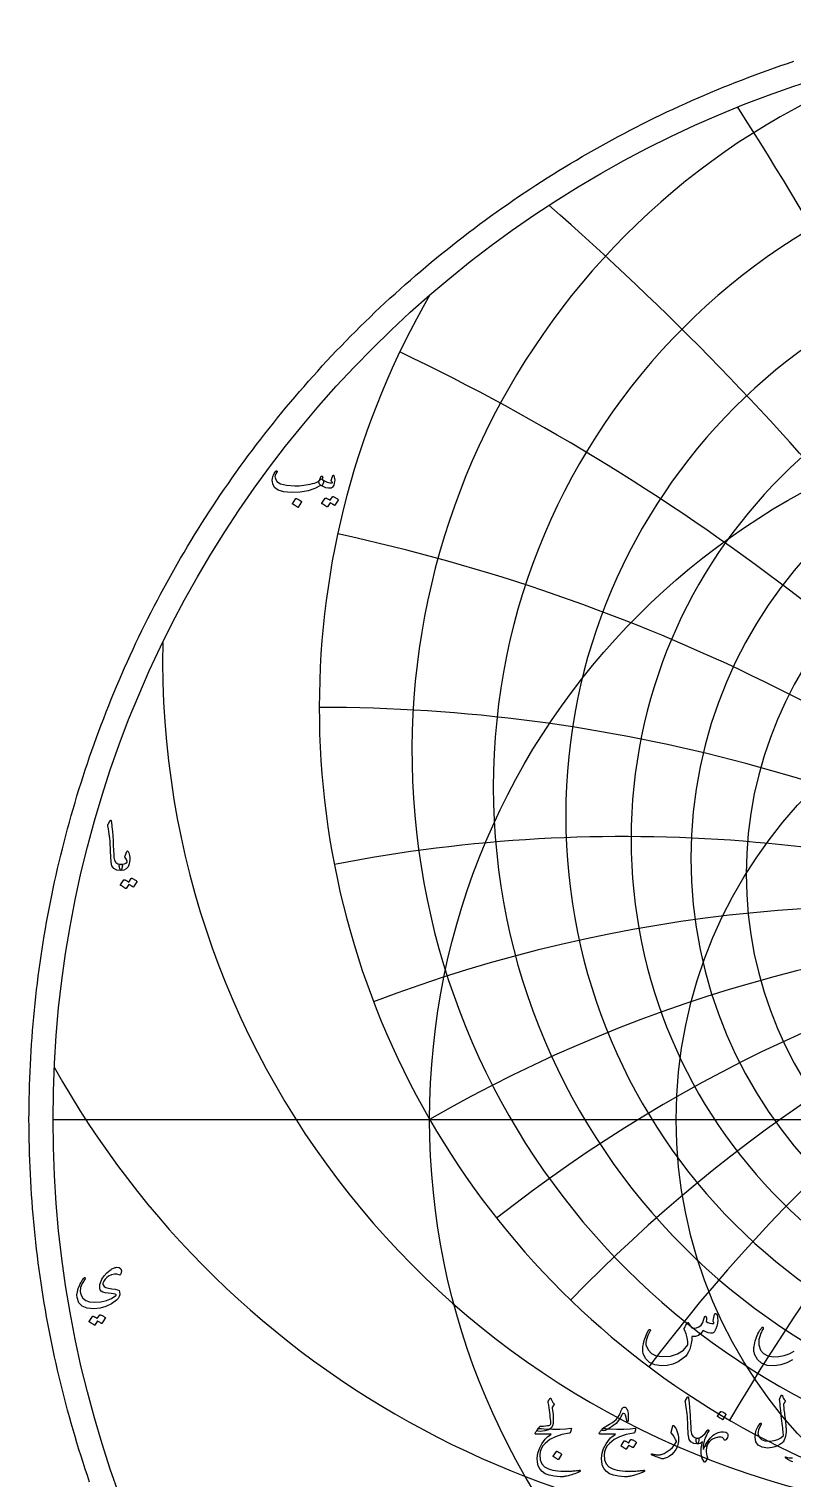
# Model space of a CAD drawing. Header units: millimetres. Extents: x -68 to 68, y -68 to 70.
# Drawn here: x -68.5 to -21.6, y -22.1 to 67 of the extents above; entities that cross this region are included whole.
import ezdxf

# ---------------------------------------------------------------- set-up
doc = ezdxf.new("R2010")
doc.units = ezdxf.units.MM
for name, color, linetype in [('CUT_OUTER', 1, 'Continuous'), ('ENGRAVE', 7, 'Continuous'), ('ENGRAVE_FINE', 8, 'Continuous'), ('TEXT', 5, 'Continuous')]:
    doc.layers.add(name, color=color, linetype=linetype)

msp = doc.modelspace()

# ---------------------------------------------------------------- linework, layer by layer
at = {"layer": 'CUT_OUTER'}
msp.add_lwpolyline([(-64.7505, -22.2756), (-64.8859, -21.8779), (-65.0189, -21.4794), (-65.1495, -21.08), (-65.2776, -20.6799), (-65.4033, -20.2789), (-65.5265, -19.8772), (-65.6472, -19.4748), (-65.7655, -19.0716), (-65.8813, -18.6677), (-65.9946, -18.2632), (-66.1054, -17.8579), (-66.2137, -17.4519), (-66.3196, -17.0453), (-66.4229, -16.6381), (-66.5237, -16.2302), (-66.6221, -15.8217), (-66.7179, -15.4126), (-66.8112, -15.003), (-66.902, -14.5927), (-66.9903, -14.182), (-67.076, -13.7706), (-67.1593, -13.3588), (-67.24, -12.9465), (-67.3181, -12.5337), (-67.3938, -12.1204), (-67.4669, -11.7066), (-67.5374, -11.2924), (-67.6055, -10.8778), (-67.6709, -10.4628), (-67.7339, -10.0474), (-67.7942, -9.6316), (-67.8521, -9.2154), (-67.9073, -8.7989), (-67.96, -8.3821), (-68.0102, -7.9649), (-68.0578, -7.5475), (-68.1028, -7.1297), (-68.1453, -6.7117), (-68.1852, -6.2935), (-68.2225, -5.875), (-68.2573, -5.4563), (-68.2895, -5.0373), (-68.3191, -4.6182), (-68.3461, -4.1989), (-68.3706, -3.7795), (-68.3925, -3.3599), (-68.4118, -2.9402), (-68.4286, -2.5204), (-68.4428, -2.1005), (-68.4544, -1.6805), (-68.4634, -1.2604), (-68.4698, -0.8403), (-68.4737, -0.4202), (-68.475, 0), (-68.4737, 0.4202), (-68.4698, 0.8403), (-68.4634, 1.2604), (-68.4544, 1.6805), (-68.4428, 2.1005), (-68.4286, 2.5204), (-68.4118, 2.9402), (-68.3925, 3.3599), (-68.3706, 3.7795), (-68.3461, 4.1989), (-68.3191, 4.6182), (-68.2895, 5.0373), (-68.2573, 5.4563), (-68.2225, 5.875), (-68.1852, 6.2935), (-68.1453, 6.7117), (-68.1028, 7.1297), (-68.0578, 7.5475), (-68.0102, 7.9649), (-67.96, 8.3821), (-67.9073, 8.7989), (-67.8521, 9.2154), (-67.7942, 9.6316), (-67.7339, 10.0474), (-67.6709, 10.4628), (-67.6055, 10.8778), (-67.5374, 11.2924), (-67.4669, 11.7066), (-67.3938, 12.1204), (-67.3181, 12.5337), (-67.24, 12.9465), (-67.1593, 13.3588), (-67.076, 13.7706), (-66.9903, 14.182), (-66.902, 14.5927), (-66.8112, 15.003), (-66.7179, 15.4126), (-66.6221, 15.8217), (-66.5237, 16.2302), (-66.4229, 16.6381), (-66.3196, 17.0453), (-66.2137, 17.4519), (-66.1054, 17.8579), (-65.9946, 18.2632), (-65.8813, 18.6677), (-65.7655, 19.0716), (-65.6472, 19.4748), (-65.5265, 19.8772), (-65.4033, 20.2789), (-65.2776, 20.6799), (-65.1495, 21.08), (-65.0189, 21.4794), (-64.8859, 21.8779), (-64.7505, 22.2756), (-64.6126, 22.6725), (-64.4722, 23.0685), (-64.3295, 23.4637), (-64.1843, 23.858), (-64.0367, 24.2513), (-63.8867, 24.6438), (-63.7343, 25.0354), (-63.5795, 25.4259), (-63.4222, 25.8156), (-63.2627, 26.2042), (-63.1007, 26.5919), (-62.9363, 26.9786), (-62.7696, 27.3643), (-62.6005, 27.7489), (-62.4291, 28.1325), (-62.2553, 28.515), (-62.0791, 28.8965), (-61.9007, 29.2768), (-61.7199, 29.6561), (-61.5367, 30.0342), (-61.3513, 30.4113), (-61.1635, 30.7871), (-60.9735, 31.1618), (-60.7811, 31.5354), (-60.5865, 31.9077), (-60.3896, 32.2789), (-60.1904, 32.6488), (-59.9889, 33.0175), (-59.7852, 33.385), (-59.5792, 33.7512), (-59.371, 34.1161), (-59.1605, 34.4798), (-58.9479, 34.8421), (-58.733, 35.2032), (-58.5159, 35.5629), (-58.2965, 35.9213), (-58.075, 36.2783), (-57.8513, 36.634), (-57.6255, 36.9882), (-57.3974, 37.3411), (-57.1672, 37.6926), (-56.9349, 38.0427), (-56.7004, 38.3913), (-56.4638, 38.7385), (-56.225, 39.0842), (-55.9841, 39.4285), (-55.7411, 39.7712), (-55.4961, 40.1125), (-55.2489, 40.4523), (-54.9996, 40.7905), (-54.7483, 41.1272), (-54.4949, 41.4624), (-54.2395, 41.796), (-53.982, 42.128), (-53.7225, 42.4584), (-53.461, 42.7873), (-53.1974, 43.1145), (-52.9319, 43.4401), (-52.6644, 43.764), (-52.3948, 44.0864), (-52.1233, 44.407), (-51.8499, 44.726), (-51.5745, 45.0433), (-51.2971, 45.3589), (-51.0178, 45.6728), (-50.7366, 45.985), (-50.4535, 46.2954), (-50.1685, 46.6042), (-49.8816, 46.9111), (-49.5928, 47.2163), (-49.3022, 47.5197), (-49.0097, 47.8213), (-48.7153, 48.1211), (-48.4191, 48.4191), (-48.1211, 48.7153), (-47.8213, 49.0097), (-47.5197, 49.3022), (-47.2163, 49.5928), (-46.9111, 49.8816), (-46.6042, 50.1685), (-46.2954, 50.4535), (-45.985, 50.7366), (-45.6728, 51.0178), (-45.3589, 51.2971), (-45.0433, 51.5745), (-44.726, 51.8499), (-44.407, 52.1233), (-44.0864, 52.3948), (-43.764, 52.6644), (-43.4401, 52.9319), (-43.1145, 53.1974), (-42.7873, 53.461), (-42.4584, 53.7225), (-42.128, 53.982), (-41.796, 54.2395), (-41.4624, 54.4949), (-41.1272, 54.7483), (-40.7905, 54.9996), (-40.4523, 55.2489), (-40.1125, 55.4961), (-39.7712, 55.7411), (-39.4285, 55.9841), (-39.0842, 56.225), (-38.7385, 56.4638), (-38.3913, 56.7004), (-38.0427, 56.9349), (-37.6926, 57.1672), (-37.3411, 57.3974), (-36.9882, 57.6255), (-36.634, 57.8513), (-36.2783, 58.075), (-35.9213, 58.2965), (-35.5629, 58.5159), (-35.2032, 58.733), (-34.8421, 58.9479), (-34.4798, 59.1605), (-34.1161, 59.371), (-33.7512, 59.5792), (-33.385, 59.7852), (-33.0175, 59.9889), (-32.6488, 60.1904), (-32.2789, 60.3896), (-31.9077, 60.5865), (-31.5354, 60.7811), (-31.1618, 60.9735), (-30.7871, 61.1635), (-30.4113, 61.3513), (-30.0342, 61.5367), (-29.6561, 61.7199), (-29.2768, 61.9007), (-28.8965, 62.0791), (-28.515, 62.2553), (-28.1325, 62.4291), (-27.7489, 62.6005), (-27.3643, 62.7696), (-26.9786, 62.9363), (-26.5919, 63.1007), (-26.2042, 63.2627), (-25.8156, 63.4222), (-25.4259, 63.5795), (-25.0354, 63.7343), (-24.6438, 63.8867), (-24.2513, 64.0367), (-23.858, 64.1843), (-23.4637, 64.3295), (-23.0685, 64.4722), (-22.6725, 64.6126), (-22.2756, 64.7505), (-21.8779, 64.8859), (-21.4794, 65.0189)], dxfattribs=at)
at = {"layer": 'ENGRAVE'}
msp.add_lwpolyline([(-67, 0), (0, 0)], dxfattribs=at)
for radius in [67, 43.8575, 28.7086]:
    msp.add_circle((0, 0), radius, dxfattribs=at)
for centre, radius, start, end in [((0, 22.5941), 44.9406, 105.294428, 270), ((0, 20.419), 39.9456, 90, 270), ((0, 18.6621), 35.4974, 90, 270), ((0, 25.3211), 50.6423, 149.977264, 270), ((0, 17.2293), 31.4794, 90, 270), ((0, 16.053), 27.8045, 90, 270), ((0, 15.0836), 24.4058, 90, 270), ((-7.5628, 28.2249), 52.7003, 178.827542, 260.69895), ((0, -75.9634), 87.715, 90, 120), ((0, -75.9634), 87.715, 90, 120), ((-17.6962, 30.6508), 56.357, 209.134376, 274.631503)]:
    msp.add_arc(centre, radius, start, end, dxfattribs=at)
at = {"layer": 'ENGRAVE_FINE'}
for centre, radius, start, end in [((-240.9949, -75.9634), 256.4614, 20, 32.594786), ((-240.9949, -75.9634), 256.4614, 20, 32.594786), ((-151.9268, -75.9634), 175.43, 30, 48.866835), ((-151.9268, -75.9634), 175.43, 30, 48.866835), ((-104.5346, -75.9634), 136.4603, 40, 64.455888), ((-104.5346, -75.9634), 136.4603, 40, 64.455888), ((-73.6016, -75.9634), 114.5038, 50, 77.85344), ((-73.6016, -75.9634), 114.5038, 50, 77.85344), ((-50.6423, -75.9634), 101.2845, 60, 90), ((-50.6423, -75.9634), 101.2845, 60, 90), ((-31.9256, -75.9634), 93.3443, 70, 100.985998), ((-31.9256, -75.9634), 93.3443, 70, 100.985998), ((-15.4665, -75.9634), 89.0681, 80, 110.939448), ((-15.4665, -75.9634), 89.0681, 80, 110.939448), ((15.4665, -75.9634), 89.0681, 100, 128.303856), ((15.4665, -75.9634), 89.0681, 100, 128.303856), ((31.9256, -75.9634), 93.3443, 110, 135.976479), ((31.9256, -75.9634), 93.3443, 110, 135.976479), ((50.6423, -75.9634), 101.2845, 120, 143.130102), ((50.6423, -75.9634), 101.2845, 120, 143.130102), ((73.6016, -75.9634), 114.5038, 130, 149.86387), ((73.6016, -75.9634), 114.5038, 130, 149.86387)]:
    msp.add_arc(centre, radius, start, end, dxfattribs=at)
at = {"layer": 'TEXT'}
for points in [[(-50.4582, 39.3287), (-50.454, 39.3265), (-50.4502, 39.3244), (-50.4466, 39.3223), (-50.4433, 39.3201), (-50.4399, 39.3177), (-50.4363, 39.3148), (-50.4325, 39.3114), (-50.4284, 39.3074), (-50.394, 39.2669), (-50.3804, 39.2094), (-50.3876, 39.1349), (-50.4156, 39.0434), (-50.4414, 38.9877), (-50.4677, 38.9529), (-50.4946, 38.9388), (-50.522, 38.9454), (-50.5359, 38.9521), (-50.5476, 38.955), (-50.5572, 38.9542), (-50.5646, 38.9497), (-50.9138, 38.7586), (-51.3311, 38.6239), (-51.8165, 38.5457), (-52.37, 38.5239), (-52.8177, 38.5622), (-53.1556, 38.6644), (-53.384, 38.8305), (-53.5027, 39.0604), (-53.521, 39.169), (-53.525, 39.2776), (-53.5146, 39.3861), (-53.4899, 39.4947), (-53.4561, 39.5908), (-53.4143, 39.6789), (-53.3646, 39.759), (-53.3068, 39.8311), (-53.2959, 39.8402), (-53.2844, 39.846), (-53.2725, 39.8487), (-53.26, 39.8481), (-53.2483, 39.8431), (-53.2387, 39.8364), (-53.2312, 39.8282), (-53.2259, 39.8183), (-53.2235, 39.8088), (-53.2248, 39.797), (-53.2299, 39.7832), (-53.2387, 39.7672), (-53.3004, 39.6768), (-53.3409, 39.5884), (-53.36, 39.5022), (-53.3579, 39.4181), (-53.2568, 39.2073), (-53.0215, 39.0561), (-52.6521, 38.9646), (-52.1486, 38.9327), (-52.0104, 38.9348), (-51.8724, 38.9412), (-51.7346, 38.9518), (-51.5972, 38.9667), (-51.4608, 38.9859), (-51.3263, 39.0093), (-51.1936, 39.037), (-51.0628, 39.0689), (-50.9359, 39.1051), (-50.8318, 39.1413), (-50.7506, 39.1775), (-50.6924, 39.2137), (-50.6699, 39.2328), (-50.6492, 39.2563), (-50.6305, 39.2839), (-50.6136, 39.3159), (-50.5977, 39.3515), (-50.5822, 39.3904), (-50.5669, 39.4324), (-50.5518, 39.4777), (-50.546, 39.4915), (-50.5369, 39.5032), (-50.5247, 39.5128), (-50.5093, 39.5203), (-50.4928, 39.5243), (-50.4773, 39.5235), (-50.4629, 39.5179), (-50.4496, 39.5075), (-50.439, 39.4931), (-50.4326, 39.4756), (-50.4305, 39.4548), (-50.4326, 39.4308)], [(-50.5859, 38.988), (-50.6322, 39.0319), (-50.6562, 39.087), (-50.6578, 39.1533), (-50.637, 39.2307), (-50.592, 39.3002), (-50.5508, 39.3425), (-50.5132, 39.3577), (-50.4794, 39.3457), (-50.3198, 39.24), (-50.1601, 39.1658), (-50.0004, 39.1229), (-49.8407, 39.1115), (-49.8351, 39.1126), (-49.8312, 39.1158), (-49.8288, 39.1211), (-49.828, 39.1285), (-49.832, 39.1426), (-49.8439, 39.1637), (-49.8639, 39.1916), (-49.8918, 39.2265), (-49.8972, 39.2371), (-49.9004, 39.2478), (-49.9014, 39.2584), (-49.9004, 39.269), (-49.7982, 39.5628), (-49.7934, 39.574), (-49.7875, 39.582), (-49.7806, 39.5868), (-49.7726, 39.5884), (-49.7646, 39.5871), (-49.7577, 39.5831), (-49.7519, 39.5764), (-49.7471, 39.5671), (-49.7151, 39.4716), (-49.696, 39.3766), (-49.6896, 39.2821), (-49.696, 39.1881), (-49.7167, 39.0713), (-49.7449, 38.9763), (-49.7806, 38.9031), (-49.8237, 38.8518), (-49.8564, 38.8235), (-49.8865, 38.8028), (-49.9139, 38.7895), (-49.9387, 38.7836), (-50.0813, 38.7804), (-50.2367, 38.8134), (-50.4049, 38.8826), (-50.5859, 38.988)], [(-52.072, 38.1449), (-52.0666, 38.1502), (-52.0592, 38.1534), (-52.0496, 38.1545), (-52.0379, 38.1534), (-51.9551, 38.1199), (-51.8772, 38.0789), (-51.804, 38.0305), (-51.7356, 37.9746), (-51.7289, 37.9661), (-51.726, 37.9576), (-51.7268, 37.949), (-51.7313, 37.9405), (-51.9314, 37.6169), (-51.9389, 37.6092), (-51.9485, 37.6073), (-51.9602, 37.6113), (-51.974, 37.6212), (-51.986, 37.6297), (-52.0049, 37.6425), (-52.0307, 37.6595), (-52.0634, 37.6808), (-52.1036, 37.7063), (-52.1518, 37.7361), (-52.208, 37.7702), (-52.2721, 37.8085), (-52.2806, 37.8149), (-52.2849, 37.8213), (-52.2849, 37.8277), (-52.2806, 37.8341)], [(-49.828, 38.2641), (-49.8226, 38.2695), (-49.8152, 38.2727), (-49.8056, 38.2737), (-49.7939, 38.2727), (-49.752, 38.257), (-49.7114, 38.2397), (-49.6721, 38.2208), (-49.6342, 38.2003), (-49.5974, 38.1779), (-49.5613, 38.1534), (-49.526, 38.1268), (-49.4916, 38.0981), (-49.4849, 38.0893), (-49.482, 38.08), (-49.4828, 38.0701), (-49.4873, 38.0598), (-49.6917, 37.7361), (-49.6973, 37.7319), (-49.7055, 37.7319), (-49.7165, 37.7361), (-49.73, 37.7447), (-49.7393, 37.7525), (-49.7545, 37.7633), (-49.7755, 37.777), (-49.8024, 37.7936), (-49.8354, 37.8134), (-49.8748, 37.8367), (-49.9206, 37.8635), (-49.9727, 37.8937), (-50.1345, 37.6425), (-50.142, 37.6347), (-50.1516, 37.6329), (-50.1633, 37.6369), (-50.1771, 37.6467), (-50.1891, 37.6552), (-50.208, 37.668), (-50.2338, 37.685), (-50.2665, 37.7063), (-50.3067, 37.7319), (-50.3549, 37.7617), (-50.4111, 37.7958), (-50.4752, 37.8341), (-50.4818, 37.8405), (-50.4848, 37.8468), (-50.484, 37.8532), (-50.4794, 37.8596), (-50.2708, 38.1705), (-50.2655, 38.1758), (-50.258, 38.179), (-50.2484, 38.18), (-50.2367, 38.179), (-50.2011, 38.1674), (-50.1665, 38.154), (-50.1329, 38.1387), (-50.1005, 38.1215), (-50.0691, 38.1027), (-50.0387, 38.0826), (-50.0095, 38.0612), (-49.9813, 38.0385)], [(-63.4792, 18.3599), (-63.4709, 18.3727), (-63.4632, 18.3812), (-63.456, 18.3855), (-63.4493, 18.3855), (-63.4392, 18.3799), (-63.4302, 18.3631), (-63.4222, 18.3352), (-63.4153, 18.296), (-63.3802, 17.978), (-63.3514, 17.6839), (-63.3291, 17.4138), (-63.3131, 17.1677), (-63.3028, 16.9571), (-63.2934, 16.7685), (-63.2847, 16.6016), (-63.2769, 16.4566), (-63.2701, 16.3333), (-63.2647, 16.2319), (-63.2605, 16.1524), (-63.2577, 16.0946), (-63.2199, 15.9216), (-63.1364, 15.7944), (-63.007, 15.713), (-62.8319, 15.6773), (-62.7832, 15.6646), (-62.7521, 15.6347), (-62.7385, 15.5879), (-62.7425, 15.524), (-62.7625, 15.4234), (-62.784, 15.3516), (-62.8072, 15.3085), (-62.8319, 15.2941), (-63.0784, 15.3266), (-63.2599, 15.424), (-63.3764, 15.5863), (-63.4281, 15.8136), (-63.4362, 15.9223), (-63.4435, 16.0313), (-63.45, 16.1405), (-63.4557, 16.25), (-63.4609, 16.3598), (-63.4658, 16.4699), (-63.4705, 16.5802), (-63.4749, 16.6907), (-63.4829, 16.9017), (-63.4941, 17.0915), (-63.5084, 17.2604), (-63.526, 17.4082), (-63.5468, 17.5502), (-63.5707, 17.7015), (-63.5978, 17.8621), (-63.6282, 18.032), (-63.6322, 18.0626), (-63.6314, 18.0906), (-63.6258, 18.1159), (-63.6154, 18.1385)], [(-62.5764, 16.1926), (-62.4572, 16.4566), (-62.4397, 16.4856), (-62.421, 16.4959), (-62.4013, 16.4877), (-62.3806, 16.4608), (-62.3423, 16.3803), (-62.3124, 16.2963), (-62.2912, 16.2089), (-62.2784, 16.118), (-62.2744, 16.0232), (-62.2794, 15.9238), (-62.2936, 15.8198), (-62.3167, 15.7114), (-62.3872, 15.5288), (-62.4966, 15.3984), (-62.6448, 15.3202), (-62.8319, 15.2941), (-62.8535, 15.3077), (-62.8756, 15.3484), (-62.8982, 15.4163), (-62.9213, 15.5113), (-62.928, 15.5621), (-62.9267, 15.6039), (-62.9174, 15.6366), (-62.9001, 15.6603), (-62.8862, 15.6693), (-62.8703, 15.6752), (-62.8522, 15.6779), (-62.8319, 15.6773), (-62.714, 15.6811), (-62.6116, 15.705), (-62.5246, 15.7492), (-62.453, 15.8136), (-62.4498, 15.8186), (-62.4487, 15.8253), (-62.4498, 15.8335), (-62.453, 15.8434), (-62.4697, 15.9035), (-62.4945, 15.9647), (-62.5272, 16.027), (-62.5679, 16.0904), (-62.5812, 16.1143), (-62.5871, 16.1393), (-62.5855, 16.1654), (-62.5764, 16.1926)], [(-62.1975, 14.8129), (-62.1922, 14.8183), (-62.1847, 14.8215), (-62.1751, 14.8225), (-62.1634, 14.8215), (-62.1215, 14.8058), (-62.0809, 14.7885), (-62.0417, 14.7696), (-62.0037, 14.7491), (-61.9669, 14.7267), (-61.9308, 14.7022), (-61.8956, 14.6756), (-61.8611, 14.6469), (-61.8544, 14.6381), (-61.8515, 14.6288), (-61.8523, 14.6189), (-61.8568, 14.6086), (-62.0612, 14.2849), (-62.0668, 14.2807), (-62.0751, 14.2807), (-62.086, 14.2849), (-62.0995, 14.2935), (-62.1089, 14.3013), (-62.124, 14.3121), (-62.1451, 14.3258), (-62.1719, 14.3424), (-62.2049, 14.3623), (-62.2443, 14.3855), (-62.2901, 14.4123), (-62.3423, 14.4425), (-62.5041, 14.1913), (-62.5115, 14.1835), (-62.5211, 14.1817), (-62.5328, 14.1857), (-62.5466, 14.1955), (-62.5586, 14.204), (-62.5775, 14.2168), (-62.6033, 14.2338), (-62.6361, 14.2551), (-62.6762, 14.2807), (-62.7244, 14.3105), (-62.7806, 14.3446), (-62.8447, 14.3829), (-62.8514, 14.3893), (-62.8543, 14.3957), (-62.8535, 14.402), (-62.849, 14.4084), (-62.6403, 14.7193), (-62.635, 14.7246), (-62.6275, 14.7278), (-62.618, 14.7288), (-62.6063, 14.7278), (-62.5706, 14.7162), (-62.536, 14.7028), (-62.5025, 14.6875), (-62.47, 14.6703), (-62.4386, 14.6515), (-62.4083, 14.6314), (-62.379, 14.61), (-62.3508, 14.5873)], [(-62.936, -9.5508), (-63.0739, -9.5048), (-63.2277, -9.5029), (-63.3975, -9.5452), (-63.5832, -9.6317), (-63.7011, -9.7142), (-63.7993, -9.8127), (-63.8778, -9.9271), (-63.9367, -10.0575), (-63.9425, -10.0836), (-63.9431, -10.1107), (-63.9383, -10.139), (-63.9281, -10.1682), (-63.8606, -10.2592), (-63.7472, -10.3279), (-63.588, -10.3742), (-63.3831, -10.3982), (-63.1809, -10.4197), (-63.034, -10.4588), (-62.9424, -10.5155), (-62.9062, -10.5898), (-62.9022, -10.7452), (-62.9328, -10.8836), (-62.998, -11.0049), (-63.0978, -11.1093), (-63.4148, -11.3256), (-63.7525, -11.485), (-64.111, -11.5875), (-64.4902, -11.633), (-64.9043, -11.6043), (-65.2141, -11.4797), (-65.4195, -11.2594), (-65.5207, -10.9432), (-65.5265, -10.7697), (-65.5015, -10.5813), (-65.4456, -10.3779), (-65.3589, -10.1597), (-65.3287, -10.099), (-65.2976, -10.0405), (-65.2658, -9.9841), (-65.2332, -9.9298), (-65.1996, -9.8774), (-65.1646, -9.8265), (-65.1283, -9.7773), (-65.0906, -9.7296), (-65.0704, -9.71), (-65.0523, -9.702), (-65.0363, -9.7057), (-65.0225, -9.7211), (-65.0148, -9.7403), (-65.0129, -9.7595), (-65.0169, -9.7786), (-65.0267, -9.7978), (-65.2018, -10.0799), (-65.3056, -10.3343), (-65.3381, -10.561), (-65.2992, -10.7601), (-65.1742, -10.9698), (-64.9905, -11.1178), (-64.7484, -11.204), (-64.4476, -11.2285), (-64.0623, -11.1979), (-63.7152, -11.1188), (-63.4065, -10.9914), (-63.1361, -10.8155), (-63.1199, -10.8006), (-63.1138, -10.7856), (-63.1178, -10.7707), (-63.1319, -10.7558), (-63.1891, -10.7282), (-63.2884, -10.7047), (-63.4297, -10.6856), (-63.6131, -10.6707), (-63.7996, -10.6478), (-63.942, -10.6047), (-64.0402, -10.5413), (-64.0942, -10.4578), (-64.1192, -10.3596), (-64.1261, -10.2566), (-64.115, -10.1488), (-64.0857, -10.0362), (-63.9907, -9.8151), (-63.859, -9.6115), (-63.6905, -9.4255), (-63.4853, -9.257), (-63.4308, -9.2171), (-63.3778, -9.1825), (-63.3264, -9.1532), (-63.2767, -9.1293), (-63.2288, -9.1104), (-63.183, -9.0963), (-63.1393, -9.0869), (-63.0978, -9.0824), (-62.9355, -9.0976), (-62.836, -9.1686), (-62.7992, -9.2956), (-62.8253, -9.4784), (-62.845, -9.5277), (-62.87, -9.5561), (-62.9004, -9.5639), (-62.936, -9.5508)], [(-64.1283, -12.0077), (-64.123, -12.0024), (-64.1155, -11.9992), (-64.1059, -11.9981), (-64.0942, -11.9992), (-64.0523, -12.0149), (-64.0117, -12.0322), (-63.9725, -12.0511), (-63.9345, -12.0716), (-63.8977, -12.0939), (-63.8616, -12.1184), (-63.8264, -12.145), (-63.7919, -12.1738), (-63.7852, -12.1826), (-63.7823, -12.1919), (-63.7831, -12.2017), (-63.7876, -12.2121), (-63.992, -12.5357), (-63.9976, -12.54), (-64.0059, -12.54), (-64.0168, -12.5357), (-64.0303, -12.5272), (-64.0397, -12.5193), (-64.0548, -12.5086), (-64.0758, -12.4949), (-64.1027, -12.4782), (-64.1357, -12.4584), (-64.1751, -12.4351), (-64.2209, -12.4084), (-64.2731, -12.3782), (-64.4349, -12.6294), (-64.4423, -12.6371), (-64.4519, -12.639), (-64.4636, -12.635), (-64.4774, -12.6251), (-64.4894, -12.6166), (-64.5083, -12.6038), (-64.5341, -12.5868), (-64.5669, -12.5655), (-64.607, -12.54), (-64.6552, -12.5102), (-64.7114, -12.4761), (-64.7755, -12.4378), (-64.7822, -12.4314), (-64.7851, -12.425), (-64.7843, -12.4186), (-64.7798, -12.4122), (-64.5711, -12.1014), (-64.5658, -12.0961), (-64.5583, -12.0929), (-64.5488, -12.0918), (-64.5371, -12.0929), (-64.5014, -12.1045), (-64.4668, -12.1179), (-64.4333, -12.1332), (-64.4008, -12.1504), (-64.3694, -12.1691), (-64.3391, -12.1892), (-64.3098, -12.2106), (-64.2816, -12.2334)], [(-26.3521, -11.9768), (-26.3428, -11.9535), (-26.3308, -11.9369), (-26.3162, -11.9269), (-26.2989, -11.9236), (-26.2766, -11.9262), (-26.2576, -11.9342), (-26.242, -11.9475), (-26.2297, -11.9661), (-26.1994, -12.0327), (-26.1778, -12.1152), (-26.1648, -12.2136), (-26.1605, -12.3281), (-26.1721, -12.515), (-26.2071, -12.6927), (-26.2653, -12.861), (-26.3468, -13.02), (-26.3747, -13.0583), (-26.4053, -13.0879), (-26.4386, -13.1088), (-26.4745, -13.1211), (-26.6046, -13.1295), (-26.7446, -13.1065), (-26.8947, -13.0523), (-27.0547, -12.9668), (-27.1894, -13.1514), (-27.3487, -13.2742), (-27.5327, -13.3351), (-27.7413, -13.3341), (-27.7481, -13.4463), (-27.7579, -13.5543), (-27.7707, -13.6579), (-27.7865, -13.7572), (-27.8053, -13.8528), (-27.8271, -13.9455), (-27.8519, -14.0351), (-27.8797, -14.1218), (-27.9442, -14.2781), (-28.0314, -14.4225), (-28.1411, -14.5549), (-28.2735, -14.6753), (-28.5833, -14.8816), (-28.9109, -15.0266), (-29.2566, -15.1105), (-29.6202, -15.1331), (-30.0297, -15.0775), (-30.3533, -14.9322), (-30.5912, -14.697), (-30.7432, -14.372), (-30.7639, -14.2549), (-30.7672, -14.1165), (-30.7532, -13.9568), (-30.7219, -13.7758), (-30.6717, -13.5776), (-30.6008, -13.3713), (-30.5094, -13.1571), (-30.3973, -12.9349), (-30.3883, -12.9209), (-30.3773, -12.9109), (-30.3643, -12.9049), (-30.3494, -12.9029), (-30.3344, -12.9043), (-30.3214, -12.9082), (-30.3104, -12.9149), (-30.3015, -12.9242), (-30.2955, -12.9379), (-30.2935, -12.9522), (-30.2955, -12.9671), (-30.3015, -12.9828), (-30.4438, -13.2785), (-30.5356, -13.5217), (-30.5769, -13.7123), (-30.5676, -13.8503), (-30.4332, -14.1547), (-30.2216, -14.3759), (-29.9329, -14.514), (-29.5669, -14.5689), (-29.0553, -14.5363), (-28.6222, -14.4066), (-28.2676, -14.1797), (-27.9915, -13.8557), (-27.9924, -13.6421), (-28.0274, -13.4166), (-28.0962, -13.179), (-28.199, -12.9295), (-28.212, -12.9043), (-28.219, -12.8816), (-28.22, -12.8617), (-28.215, -12.8444), (-28.1864, -12.785), (-28.1591, -12.7293), (-28.1332, -12.6772), (-28.1085, -12.6288), (-28.0853, -12.5847), (-28.0633, -12.5456), (-28.0427, -12.5115), (-28.0234, -12.4824), (-28.0124, -12.4701), (-28.0008, -12.4651), (-27.9885, -12.4675), (-27.9755, -12.4771), (-27.9688, -12.4844), (-27.9595, -12.4957), (-27.9475, -12.511), (-27.9329, -12.5303), (-27.9163, -12.5536), (-27.8983, -12.5809), (-27.879, -12.6122), (-27.8584, -12.6474), (-27.8165, -12.7153), (-27.7812, -12.7645), (-27.7526, -12.7951), (-27.7306, -12.8071), (-27.5923, -12.8188), (-27.4539, -12.7951), (-27.3155, -12.7363), (-27.1771, -12.6421), (-27.1269, -12.5796), (-27.0773, -12.4771), (-27.0284, -12.3347), (-26.9802, -12.1524), (-26.9755, -12.1351), (-26.9669, -12.1205), (-26.9542, -12.1085), (-26.9376, -12.0992), (-26.9219, -12.0932), (-26.907, -12.0912), (-26.8927, -12.0932), (-26.879, -12.0992), (-26.8587, -12.1325), (-26.8511, -12.195), (-26.8561, -12.2868), (-26.8737, -12.4079), (-26.7663, -12.4738), (-26.6515, -12.517), (-26.5294, -12.5377), (-26.4, -12.5357), (-26.4017, -12.4967), (-26.4067, -12.4651), (-26.415, -12.4409), (-26.4266, -12.4239), (-26.4399, -12.4079), (-26.4479, -12.392), (-26.4506, -12.376), (-26.4479, -12.36)], [(-36.4131, -18.646), (-36.422, -18.5312), (-36.4326, -18.4105), (-36.4449, -18.2837), (-36.459, -18.151), (-36.4751, -18.0118), (-36.4934, -17.8656), (-36.514, -17.7124), (-36.5369, -17.5522), (-36.5848, -17.3885), (-36.5853, -17.3671), (-36.5828, -17.3466), (-36.5773, -17.3272), (-36.5688, -17.3087), (-36.5637, -17.2992), (-36.5563, -17.2867), (-36.5467, -17.2713), (-36.5349, -17.2528), (-36.521, -17.2311), (-36.5054, -17.2059), (-36.4881, -17.1772), (-36.469, -17.145), (-36.4623, -17.1345), (-36.454, -17.1271), (-36.4443, -17.1226), (-36.4331, -17.1211), (-36.4238, -17.1231), (-36.4161, -17.1291), (-36.4099, -17.139), (-36.4051, -17.153), (-36.3777, -17.2316), (-36.3393, -17.3077), (-36.2899, -17.3813), (-36.2295, -17.4524), (-36.2143, -17.4724), (-36.2085, -17.4923), (-36.2123, -17.5123), (-36.2255, -17.5322), (-36.3093, -17.648), (-36.3161, -17.6622), (-36.3203, -17.6809), (-36.322, -17.7041), (-36.3213, -17.7318), (-36.2769, -18.1225), (-36.2594, -18.4364), (-36.2689, -18.6734), (-36.3053, -18.8336), (-36.3966, -18.9636), (-36.5548, -19.0621), (-36.7799, -19.1293), (-37.0718, -19.1649), (-37.1801, -19.159), (-37.2334, -19.125), (-37.232, -19.0631), (-37.1756, -18.9733), (-37.1657, -18.9615), (-37.1561, -18.9499), (-37.1467, -18.9385), (-37.1376, -18.9274), (-37.1288, -18.9166), (-37.1202, -18.906), (-37.1118, -18.8956), (-37.1037, -18.8855), (-37.0837, -18.8663), (-37.0598, -18.8526), (-37.0319, -18.8443), (-36.9999, -18.8416), (-36.8567, -18.8371), (-36.7305, -18.8276), (-36.6212, -18.8132), (-36.5289, -18.7937), (-36.4767, -18.774), (-36.4401, -18.7428), (-36.4188, -18.7001), (-36.4131, -18.646)], [(-33.3034, -19.0691), (-33.2797, -19.0413), (-33.2525, -19.0137), (-33.2218, -18.9864), (-33.1876, -18.9594), (-33.1499, -18.9323), (-33.1088, -18.905), (-33.0641, -18.8774), (-33.016, -18.8496), (-32.8024, -18.7233), (-32.6287, -18.6121), (-32.495, -18.5158), (-32.4012, -18.4344), (-32.3286, -18.3543), (-32.2665, -18.2697), (-32.2148, -18.1807), (-32.1737, -18.0871), (-32.1558, -18.0403), (-32.1382, -17.9958), (-32.1209, -17.9535), (-32.1038, -17.9135), (-32.0872, -17.8762), (-32.0714, -17.8421), (-32.0563, -17.8113), (-32.0419, -17.7837), (-32.0102, -17.7366), (-31.9751, -17.7029), (-31.9364, -17.6827), (-31.8942, -17.6759), (-31.8531, -17.6827), (-31.8134, -17.7029), (-31.7752, -17.7366), (-31.7385, -17.7837), (-31.6929, -17.8915), (-31.6637, -18.0472), (-31.651, -18.2508), (-31.6547, -18.5023), (-31.6572, -18.525), (-31.6647, -18.5412), (-31.6772, -18.5509), (-31.6946, -18.5542), (-31.7126, -18.5507), (-31.7266, -18.5402), (-31.7366, -18.5227), (-31.7425, -18.4983), (-31.7732, -18.3062), (-31.8174, -18.169), (-31.875, -18.0866), (-31.9461, -18.0592), (-31.9643, -18.0624), (-31.9831, -18.0721), (-32.0023, -18.0884), (-32.022, -18.1111), (-32.0307, -18.1247), (-32.0409, -18.1415), (-32.0527, -18.1616), (-32.0659, -18.1849), (-32.0806, -18.2115), (-32.0968, -18.2413), (-32.1145, -18.2744), (-32.1337, -18.3107), (-32.248, -18.4978), (-32.4032, -18.6719), (-32.5993, -18.8331), (-32.8363, -18.9813), (-32.8388, -18.9828), (-32.8463, -18.9873), (-32.8588, -18.9948), (-32.8762, -19.0053), (-32.8987, -19.0187), (-32.9261, -19.0352), (-32.9586, -19.0547), (-32.996, -19.0771), (-33.0751, -19.1125), (-33.1527, -19.123), (-33.2288, -19.1086), (-33.3034, -19.0691)], [(-28.0061, -17.0572), (-27.9984, -17.0452), (-27.9911, -17.0372), (-27.9844, -17.0332), (-27.9781, -17.0332), (-27.9687, -17.0385), (-27.9602, -17.0542), (-27.9527, -17.0804), (-27.9462, -17.1171), (-27.9133, -17.4152), (-27.8863, -17.6909), (-27.8654, -17.9442), (-27.8504, -18.1749), (-27.8408, -18.3723), (-27.8319, -18.5492), (-27.8238, -18.7056), (-27.8165, -18.8416), (-27.8101, -18.9571), (-27.805, -19.0522), (-27.8011, -19.1268), (-27.7985, -19.1809), (-27.7631, -19.3431), (-27.6847, -19.4623), (-27.5635, -19.5387), (-27.3993, -19.5721), (-27.3537, -19.5841), (-27.3245, -19.612), (-27.3117, -19.6559), (-27.3155, -19.7158), (-27.3342, -19.8101), (-27.3544, -19.8775), (-27.3761, -19.9179), (-27.3993, -19.9314), (-27.6303, -19.901), (-27.8005, -19.8096), (-27.9098, -19.6574), (-27.9582, -19.4444), (-27.9658, -19.3425), (-27.9727, -19.2403), (-27.9788, -19.1379), (-27.9841, -19.0352), (-27.989, -18.9323), (-27.9936, -18.8291), (-27.998, -18.7257), (-28.0021, -18.622), (-28.0096, -18.4243), (-28.0201, -18.2463), (-28.0335, -18.088), (-28.05, -17.9494), (-28.0695, -17.8163), (-28.0919, -17.6745), (-28.1174, -17.5239), (-28.1458, -17.3646), (-28.1495, -17.3359), (-28.1488, -17.3097), (-28.1436, -17.286), (-28.1338, -17.2648)], [(-22.2657, -16.9614), (-22.2587, -16.9492), (-22.2497, -16.9404), (-22.2387, -16.9352), (-22.2258, -16.9334), (-22.2128, -16.9357), (-22.2018, -16.9424), (-22.1928, -16.9537), (-22.1858, -16.9694), (-22.1487, -17.0609), (-22.109, -17.14), (-22.0668, -17.2066), (-22.0222, -17.2608), (-22.009, -17.2802), (-22.0052, -17.3027), (-22.011, -17.3282), (-22.0262, -17.3566), (-22.0359, -17.3703), (-22.0451, -17.3835), (-22.0539, -17.3963), (-22.0621, -17.4085), (-22.0698, -17.42), (-22.0771, -17.4304), (-22.0838, -17.4399), (-22.09, -17.4484), (-22.1005, -17.4639), (-22.108, -17.4823), (-22.1125, -17.5038), (-22.114, -17.5282), (-22.1093, -17.5972), (-22.103, -17.6725), (-22.0953, -17.7539), (-22.086, -17.8416), (-22.0756, -17.9355), (-22.0641, -18.0357), (-22.0516, -18.1421), (-22.0381, -18.2548), (-22.0231, -18.3672), (-22.0097, -18.4728), (-21.9981, -18.5718), (-21.9882, -18.664), (-21.9799, -18.7497), (-21.9728, -18.8291), (-21.9669, -18.9023), (-21.9623, -18.9693), (-21.9571, -19.1677), (-21.9733, -19.3556), (-22.011, -19.5329), (-22.0701, -19.6999), (-22.1277, -19.7979), (-22.2168, -19.8885), (-22.3373, -19.9716), (-22.4892, -20.0472), (-22.6539, -20.1098), (-22.8086, -20.1539), (-22.9533, -20.1796), (-23.088, -20.1869), (-23.4253, -20.1405), (-23.6669, -20.0132), (-23.8126, -19.8051), (-23.8625, -19.5162), (-23.845, -19.3009), (-23.7886, -19.0901), (-23.6933, -18.8838), (-23.5591, -18.6819), (-23.5488, -18.6702), (-23.5381, -18.663), (-23.5269, -18.6602), (-23.5152, -18.662), (-23.5027, -18.6667), (-23.4932, -18.6729), (-23.4867, -18.6807), (-23.4832, -18.6899), (-23.4807, -18.7036), (-23.4812, -18.7168), (-23.4847, -18.7296), (-23.4912, -18.7418), (-23.5828, -18.9202), (-23.6459, -19.0721), (-23.6806, -19.1976), (-23.6868, -19.2967), (-23.6202, -19.51), (-23.4762, -19.6589), (-23.2549, -19.7435), (-22.9563, -19.7637), (-22.6871, -19.7345), (-22.4583, -19.6669), (-22.2699, -19.5609), (-22.122, -19.4164), (-22.1251, -19.3467), (-22.1305, -19.2652), (-22.1381, -19.1721), (-22.1479, -19.0671), (-22.1603, -18.9502), (-22.1754, -18.8211), (-22.1932, -18.6798), (-22.2138, -18.5262), (-22.2333, -18.3678), (-22.2517, -18.2119), (-22.2692, -18.0584), (-22.2856, -17.9075), (-22.3009, -17.759), (-22.3146, -17.6131), (-22.3268, -17.4696), (-22.3375, -17.3286), (-22.3535, -17.1929), (-22.3528, -17.1775), (-22.3505, -17.163), (-22.3468, -17.1495), (-22.3415, -17.137)], [(-25.9742, -17.9434), (-25.9692, -17.9384), (-25.9622, -17.9354), (-25.9532, -17.9344), (-25.9423, -17.9354), (-25.8647, -17.9669), (-25.7916, -18.0053), (-25.723, -18.0507), (-25.6588, -18.1031), (-25.6526, -18.1111), (-25.6498, -18.1191), (-25.6506, -18.127), (-25.6548, -18.135), (-25.8425, -18.4384), (-25.8494, -18.4456), (-25.8584, -18.4474), (-25.8694, -18.4436), (-25.8824, -18.4344), (-25.8936, -18.4264), (-25.9113, -18.4145), (-25.9355, -18.3985), (-25.9662, -18.3785), (-26.0039, -18.3546), (-26.049, -18.3266), (-26.1017, -18.2947), (-26.1618, -18.2588), (-26.1698, -18.2528), (-26.1738, -18.2468), (-26.1738, -18.2408), (-26.1698, -18.2348)], [(-36.8203, -19.0013), (-36.3081, -19.0192), (-35.8652, -19.0212), (-35.4917, -19.0073), (-35.1876, -18.9773), (-35.1782, -18.9762), (-35.1701, -18.9768), (-35.1633, -18.9792), (-35.1576, -18.9833), (-35.1535, -18.9889), (-35.1512, -18.9958), (-35.1505, -19.0039), (-35.1517, -19.0132), (-35.1595, -19.0497), (-35.1671, -19.0831), (-35.1745, -19.1135), (-35.1816, -19.141), (-35.1885, -19.1654), (-35.1951, -19.1869), (-35.2014, -19.2054), (-35.2075, -19.2208), (-35.2205, -19.2455), (-35.2355, -19.2637), (-35.2524, -19.2755), (-35.2714, -19.2807), (-35.7325, -19.3643), (-36.1337, -19.4953), (-36.475, -19.6737), (-36.7564, -19.8995), (-36.8986, -20.0619), (-37.0019, -20.2338), (-37.0663, -20.4152), (-37.0917, -20.606), (-37.0673, -20.9057), (-36.97, -21.1499), (-36.7998, -21.3388), (-36.5568, -21.4723), (-36.4308, -21.5127), (-36.2923, -21.5461), (-36.1414, -21.5726), (-35.978, -21.592), (-35.8023, -21.6048), (-35.6147, -21.611), (-35.4151, -21.6107), (-35.2035, -21.604), (-35.1283, -21.5998), (-35.0543, -21.595), (-34.9816, -21.5898), (-34.9101, -21.5841), (-34.8404, -21.5778), (-34.7729, -21.5711), (-34.7077, -21.5638), (-34.6447, -21.5561), (-34.6255, -21.5551), (-34.6117, -21.5601), (-34.6035, -21.5711), (-34.6008, -21.588), (-34.6023, -21.6078), (-34.6068, -21.623), (-34.6142, -21.6337), (-34.6247, -21.6399), (-34.7375, -21.6876), (-34.8443, -21.7308), (-34.9451, -21.7694), (-35.0399, -21.8036), (-35.1285, -21.8335), (-35.2105, -21.8595), (-35.2861, -21.8815), (-35.3552, -21.8994), (-35.4202, -21.9126), (-35.4835, -21.9244), (-35.545, -21.9346), (-35.6047, -21.9433), (-35.663, -21.9501), (-35.72, -21.9543), (-35.7758, -21.9561), (-35.8303, -21.9553), (-36.2025, -21.9264), (-36.5129, -21.8635), (-36.7614, -21.7667), (-36.948, -21.6359), (-37.085, -21.4725), (-37.1806, -21.2817), (-37.2347, -21.0634), (-37.2474, -20.8176), (-37.2082, -20.5127), (-37.1147, -20.2168), (-36.9667, -19.9299), (-36.7644, -19.652), (-36.6853, -19.5679), (-36.5957, -19.4873), (-36.4957, -19.4102), (-36.3852, -19.3366), (-37.3512, -19.3286), (-37.3744, -19.3186), (-37.3841, -19.3007), (-37.3804, -19.2747), (-37.3632, -19.2408), (-37.3308, -19.1914), (-37.3013, -19.147), (-37.2749, -19.1076), (-37.2514, -19.0731), (-37.231, -19.0439), (-37.2135, -19.0202), (-37.199, -19.002), (-37.1875, -18.9893), (-37.1616, -18.987), (-37.0917, -18.9883), (-36.978, -18.993), (-36.8203, -19.0013)], [(-32.8723, -19.0013), (-32.36, -19.0192), (-31.9172, -19.0212), (-31.5437, -19.0073), (-31.2396, -18.9773), (-31.2302, -18.9762), (-31.2221, -18.9768), (-31.2152, -18.9792), (-31.2096, -18.9833), (-31.2055, -18.9889), (-31.2031, -18.9958), (-31.2025, -19.0039), (-31.2036, -19.0132), (-31.2115, -19.0497), (-31.2191, -19.0831), (-31.2265, -19.1135), (-31.2336, -19.141), (-31.2404, -19.1654), (-31.247, -19.1869), (-31.2534, -19.2054), (-31.2595, -19.2208), (-31.2725, -19.2455), (-31.2875, -19.2637), (-31.3044, -19.2755), (-31.3234, -19.2807), (-31.7845, -19.3643), (-32.1856, -19.4953), (-32.527, -19.6737), (-32.8084, -19.8995), (-32.9506, -20.0619), (-33.0539, -20.2338), (-33.1183, -20.4152), (-33.1437, -20.606), (-33.1193, -20.9057), (-33.022, -21.1499), (-32.8518, -21.3388), (-32.6088, -21.4723), (-32.4828, -21.5127), (-32.3443, -21.5461), (-32.1934, -21.5726), (-32.03, -21.592), (-31.8543, -21.6048), (-31.6667, -21.611), (-31.4671, -21.6107), (-31.2555, -21.604), (-31.1803, -21.5998), (-31.1063, -21.595), (-31.0336, -21.5898), (-30.9621, -21.5841), (-30.8924, -21.5778), (-30.8249, -21.5711), (-30.7597, -21.5638), (-30.6967, -21.5561), (-30.6774, -21.5551), (-30.6637, -21.5601), (-30.6555, -21.5711), (-30.6527, -21.588), (-30.6542, -21.6078), (-30.6587, -21.623), (-30.6662, -21.6337), (-30.6767, -21.6399), (-30.7895, -21.6876), (-30.8962, -21.7308), (-30.997, -21.7694), (-31.0919, -21.8036), (-31.1804, -21.8335), (-31.2625, -21.8595), (-31.3381, -21.8815), (-31.4072, -21.8994), (-31.4722, -21.9126), (-31.5355, -21.9244), (-31.597, -21.9346), (-31.6567, -21.9433), (-31.715, -21.9501), (-31.772, -21.9543), (-31.8277, -21.9561), (-31.8823, -21.9553), (-32.2545, -21.9264), (-32.5649, -21.8635), (-32.8134, -21.7667), (-33, -21.6359), (-33.137, -21.4725), (-33.2325, -21.2817), (-33.2867, -21.0634), (-33.2994, -20.8176), (-33.2602, -20.5127), (-33.1667, -20.2168), (-33.0187, -19.9299), (-32.8164, -19.652), (-32.7373, -19.5679), (-32.6477, -19.4873), (-32.5477, -19.4102), (-32.4371, -19.3366), (-33.4032, -19.3286), (-33.4264, -19.3186), (-33.4361, -19.3007), (-33.4324, -19.2747), (-33.4152, -19.2408), (-33.3827, -19.1914), (-33.3533, -19.147), (-33.3268, -19.1076), (-33.3034, -19.0731), (-33.2829, -19.0439), (-33.2655, -19.0202), (-33.251, -19.002), (-33.2395, -18.9893), (-33.2136, -18.987), (-33.1437, -18.9883), (-33.0299, -18.993), (-32.8723, -19.0013)], [(-28.9242, -18.8176), (-28.922, -18.8104), (-28.9192, -18.8047), (-28.916, -18.8004), (-28.9123, -18.7977), (-28.901, -18.7967), (-28.8873, -18.8017), (-28.8711, -18.8127), (-28.8524, -18.8296), (-28.7795, -18.9162), (-28.7167, -19.0162), (-28.6638, -19.1298), (-28.6208, -19.2568), (-28.5874, -19.3935), (-28.567, -19.5282), (-28.5595, -19.6609), (-28.565, -19.7917), (-28.6004, -19.9638), (-28.6588, -20.129), (-28.7401, -20.2872), (-28.8444, -20.4384), (-28.9691, -20.5753), (-29.1119, -20.6869), (-29.2725, -20.7729), (-29.4512, -20.8336), (-29.4991, -20.8438), (-29.547, -20.8465), (-29.5949, -20.8418), (-29.6428, -20.8296), (-29.7532, -20.791), (-29.8529, -20.7552), (-29.9418, -20.7222), (-30.02, -20.6919), (-30.0873, -20.6643), (-30.1433, -20.6395), (-30.1881, -20.6174), (-30.2216, -20.598), (-30.2286, -20.5921), (-30.2336, -20.5861), (-30.2366, -20.5801), (-30.2376, -20.5741), (-30.2368, -20.5664), (-30.2346, -20.5591), (-30.2308, -20.5524), (-30.2256, -20.5461), (-30.2189, -20.5414), (-30.2106, -20.5392), (-30.2009, -20.5394), (-30.1897, -20.5422), (-30.1213, -20.5605), (-30.0559, -20.5756), (-29.9936, -20.5874), (-29.9342, -20.596), (-29.8773, -20.6014), (-29.8224, -20.6035), (-29.7695, -20.6024), (-29.7186, -20.598), (-29.6679, -20.5899), (-29.6153, -20.5776), (-29.5611, -20.561), (-29.5051, -20.5402), (-29.4473, -20.5148), (-29.3878, -20.4848), (-29.3265, -20.45), (-29.2635, -20.4104), (-29.0867, -20.2832), (-28.9352, -20.145), (-28.8092, -19.9958), (-28.7087, -19.8356), (-28.7022, -19.8226), (-28.6987, -19.8076), (-28.6982, -19.7907), (-28.7007, -19.7717), (-28.7426, -19.6597), (-28.8085, -19.5352), (-28.8983, -19.3982), (-29.0121, -19.2488), (-29.017, -19.2393), (-29.02, -19.2308), (-29.021, -19.2233), (-29.02, -19.2168)], [(-26.7606, -19.8995), (-26.8045, -19.9938), (-26.8365, -20.0931), (-26.8564, -20.1974), (-26.8644, -20.3066), (-26.8609, -20.4204), (-26.8464, -20.5382), (-26.821, -20.6599), (-26.7846, -20.7857), (-26.7801, -20.8024), (-26.7786, -20.8166), (-26.7801, -20.8283), (-26.7846, -20.8376), (-26.9283, -21.0411), (-26.9415, -21.0559), (-26.9532, -21.0641), (-26.9634, -21.0659), (-26.9722, -21.0611), (-27.1089, -20.8268), (-27.1758, -20.5392), (-27.1728, -20.1981), (-27.0999, -19.8036), (-27.1695, -19.8595), (-27.2426, -19.8995), (-27.3192, -19.9234), (-27.3993, -19.9314), (-27.4165, -19.9262), (-27.4322, -19.9104), (-27.4465, -19.8842), (-27.4592, -19.8476), (-27.4664, -19.8255), (-27.4722, -19.8032), (-27.4764, -19.7806), (-27.4792, -19.7577), (-27.4811, -19.7349), (-27.4831, -19.7123), (-27.4851, -19.69), (-27.4871, -19.6679), (-27.4846, -19.6275), (-27.4692, -19.5981), (-27.4407, -19.5796), (-27.3993, -19.5721), (-27.2364, -19.5357), (-27.083, -19.4464), (-26.939, -19.3042), (-26.8045, -19.1091), (-26.7863, -19.0844), (-26.7676, -19.0701), (-26.7484, -19.0664), (-26.7287, -19.0731), (-26.7142, -19.0859), (-26.7067, -19.1001), (-26.7062, -19.1158), (-26.7127, -19.133), (-26.748, -19.1954), (-26.7821, -19.2588), (-26.8149, -19.3231), (-26.8464, -19.3885), (-26.8767, -19.4549), (-26.9058, -19.5222), (-26.9336, -19.5906), (-26.9602, -19.6599), (-27.0191, -19.8488), (-27.052, -20.0122), (-27.059, -20.1502), (-27.04, -20.2627), (-27.0383, -20.2662), (-27.037, -20.2687), (-27.0363, -20.2702), (-27.036, -20.2707), (-27.0358, -20.2702), (-27.0351, -20.2687), (-27.0338, -20.2662), (-27.0321, -20.2627), (-27.0077, -20.2055), (-26.9827, -20.1495), (-26.9568, -20.0947), (-26.9303, -20.0412), (-26.9027, -19.9887), (-26.8739, -19.9369), (-26.8438, -19.8859), (-26.8125, -19.8356), (-26.7898, -19.8007), (-26.7696, -19.7797), (-26.7519, -19.7727), (-26.7367, -19.7797), (-26.7292, -19.7947), (-26.7307, -19.8196), (-26.7411, -19.8545), (-26.7606, -19.8995)], [(-25.7546, -19.6839), (-25.8063, -19.6031), (-25.8734, -19.5482), (-25.956, -19.5192), (-26.054, -19.5162), (-26.1097, -19.5233), (-26.1648, -19.5327), (-26.2194, -19.5443), (-26.2736, -19.5581), (-26.3272, -19.5747), (-26.3804, -19.5946), (-26.433, -19.6177), (-26.4852, -19.644), (-26.5745, -19.7039), (-26.6588, -19.7877), (-26.7382, -19.8955), (-26.8125, -20.0272), (-26.8337, -20.0569), (-26.8534, -20.0741), (-26.8716, -20.0788), (-26.8883, -20.0711), (-26.9023, -20.0556), (-26.9083, -20.0372), (-26.9063, -20.0157), (-26.8963, -19.9913), (-26.8811, -19.9591), (-26.8674, -19.9304), (-26.8552, -19.9052), (-26.8444, -19.8835), (-26.835, -19.865), (-26.8265, -19.8496), (-26.819, -19.8371), (-26.8125, -19.8276), (-26.7539, -19.7393), (-26.6937, -19.6579), (-26.6321, -19.5836), (-26.569, -19.5162), (-26.5044, -19.4556), (-26.4383, -19.4015), (-26.3706, -19.3538), (-26.3015, -19.3126), (-26.1241, -19.2321), (-25.9592, -19.1899), (-25.8068, -19.1861), (-25.6668, -19.2208), (-25.6072, -19.251), (-25.564, -19.2897), (-25.5373, -19.3368), (-25.5271, -19.3925), (-25.5331, -19.4683), (-25.555, -19.5402), (-25.593, -19.608), (-25.6469, -19.6719), (-25.682, -19.6996), (-25.7117, -19.7108), (-25.7359, -19.7056), (-25.7546, -19.6839)], [(-36.0738, -20.3984), (-36.0688, -20.3935), (-36.0618, -20.3905), (-36.0528, -20.3895), (-36.0419, -20.3905), (-35.9643, -20.4219), (-35.8912, -20.4603), (-35.8225, -20.5057), (-35.7584, -20.5581), (-35.7522, -20.5661), (-35.7494, -20.5741), (-35.7502, -20.5821), (-35.7544, -20.5901), (-35.9421, -20.8934), (-35.949, -20.9007), (-35.958, -20.9024), (-35.969, -20.8987), (-35.982, -20.8895), (-35.9932, -20.8815), (-36.0109, -20.8695), (-36.0351, -20.8535), (-36.0658, -20.8336), (-36.1035, -20.8096), (-36.1486, -20.7817), (-36.2013, -20.7497), (-36.2614, -20.7138), (-36.2694, -20.7078), (-36.2734, -20.7018), (-36.2734, -20.6958), (-36.2694, -20.6899)], [(-31.4871, -19.6679), (-31.4821, -19.6629), (-31.4751, -19.6599), (-31.4661, -19.6589), (-31.4551, -19.6599), (-31.4158, -19.6747), (-31.3778, -19.6909), (-31.341, -19.7086), (-31.3054, -19.7278), (-31.2709, -19.7488), (-31.2371, -19.7717), (-31.204, -19.7967), (-31.1717, -19.8236), (-31.1655, -19.8318), (-31.1627, -19.8406), (-31.1635, -19.8498), (-31.1677, -19.8595), (-31.3593, -20.1629), (-31.3646, -20.1669), (-31.3723, -20.1669), (-31.3825, -20.1629), (-31.3952, -20.1549), (-31.404, -20.1476), (-31.4182, -20.1375), (-31.4379, -20.1246), (-31.4631, -20.109), (-31.494, -20.0904), (-31.531, -20.0686), (-31.5739, -20.0435), (-31.6228, -20.0152), (-31.7745, -20.2507), (-31.7815, -20.258), (-31.7904, -20.2597), (-31.8014, -20.256), (-31.8144, -20.2468), (-31.8256, -20.2388), (-31.8433, -20.2268), (-31.8675, -20.2108), (-31.8982, -20.1909), (-31.9359, -20.1669), (-31.9811, -20.139), (-32.0337, -20.107), (-32.0938, -20.0711), (-32.1001, -20.0651), (-32.1028, -20.0591), (-32.1021, -20.0531), (-32.0978, -20.0472), (-31.9022, -19.7557), (-31.8972, -19.7508), (-31.8902, -19.7478), (-31.8813, -19.7468), (-31.8703, -19.7478), (-31.8368, -19.7586), (-31.8044, -19.7712), (-31.773, -19.7856), (-31.7425, -19.8017), (-31.7131, -19.8192), (-31.6847, -19.8381), (-31.6572, -19.8582), (-31.6308, -19.8795)]]:
    msp.add_lwpolyline(points, close=True, dxfattribs=at)
for points in [[(-21.5711, -14.7635), (-21.9024, -14.9481), (-22.2737, -15.0695), (-22.6848, -15.1278), (-23.1176, -15.1075), (-23.4633, -14.9827), (-23.7217, -14.7535), (-23.8931, -14.4199), (-23.9077, -14.3681), (-23.9197, -14.3141), (-23.929, -14.2577), (-23.9356, -14.199), (-23.939, -14.1383), (-23.9383, -14.0759), (-23.9336, -14.0119), (-23.925, -13.9461), (-23.9064, -13.8299), (-23.8824, -13.7153), (-23.8531, -13.6023), (-23.8185, -13.4911), (-23.779, -13.3818), (-23.7347, -13.2748), (-23.6858, -13.1702), (-23.6323, -13.0679), (-23.6085, -13.0263), (-23.585, -12.9868), (-23.5619, -12.9492), (-23.5391, -12.9136), (-23.517, -12.88), (-23.4959, -12.8484), (-23.4757, -12.8188), (-23.4566, -12.7911), (-23.443, -12.7755), (-23.4287, -12.7659), (-23.4137, -12.7622), (-23.3981, -12.7645), (-23.3814, -12.7709), (-23.3688, -12.7792), (-23.3601, -12.7895), (-23.3555, -12.8018), (-23.3542, -12.8158), (-23.3555, -12.8311), (-23.3595, -12.8477), (-23.3661, -12.8657), (-23.4051, -12.9245), (-23.442, -12.9894), (-23.4769, -13.0603), (-23.5098, -13.1371), (-23.579, -13.3337), (-23.6216, -13.519), (-23.6376, -13.693), (-23.6269, -13.8557), (-23.5275, -14.1647), (-23.3462, -14.3893), (-23.083, -14.5293), (-22.7381, -14.5849), (-22.4047, -14.5692), (-22.0807, -14.5064), (-21.766, -14.3962), (-21.4606, -14.2389)], [(-21.5491, -21.0409), (-21.6629, -20.9962), (-21.8046, -20.9191), (-21.9743, -20.8096), (-21.9925, -20.7939), (-22.0032, -20.7787), (-22.0065, -20.764), (-22.0022, -20.7497), (-21.9927, -20.7388), (-21.9803, -20.7338), (-21.9648, -20.7348), (-21.9463, -20.7418), (-21.7699, -20.7989), (-21.5721, -20.7986)]]:
    msp.add_lwpolyline(points, dxfattribs=at)

doc.saveas('drawing.dxf')
